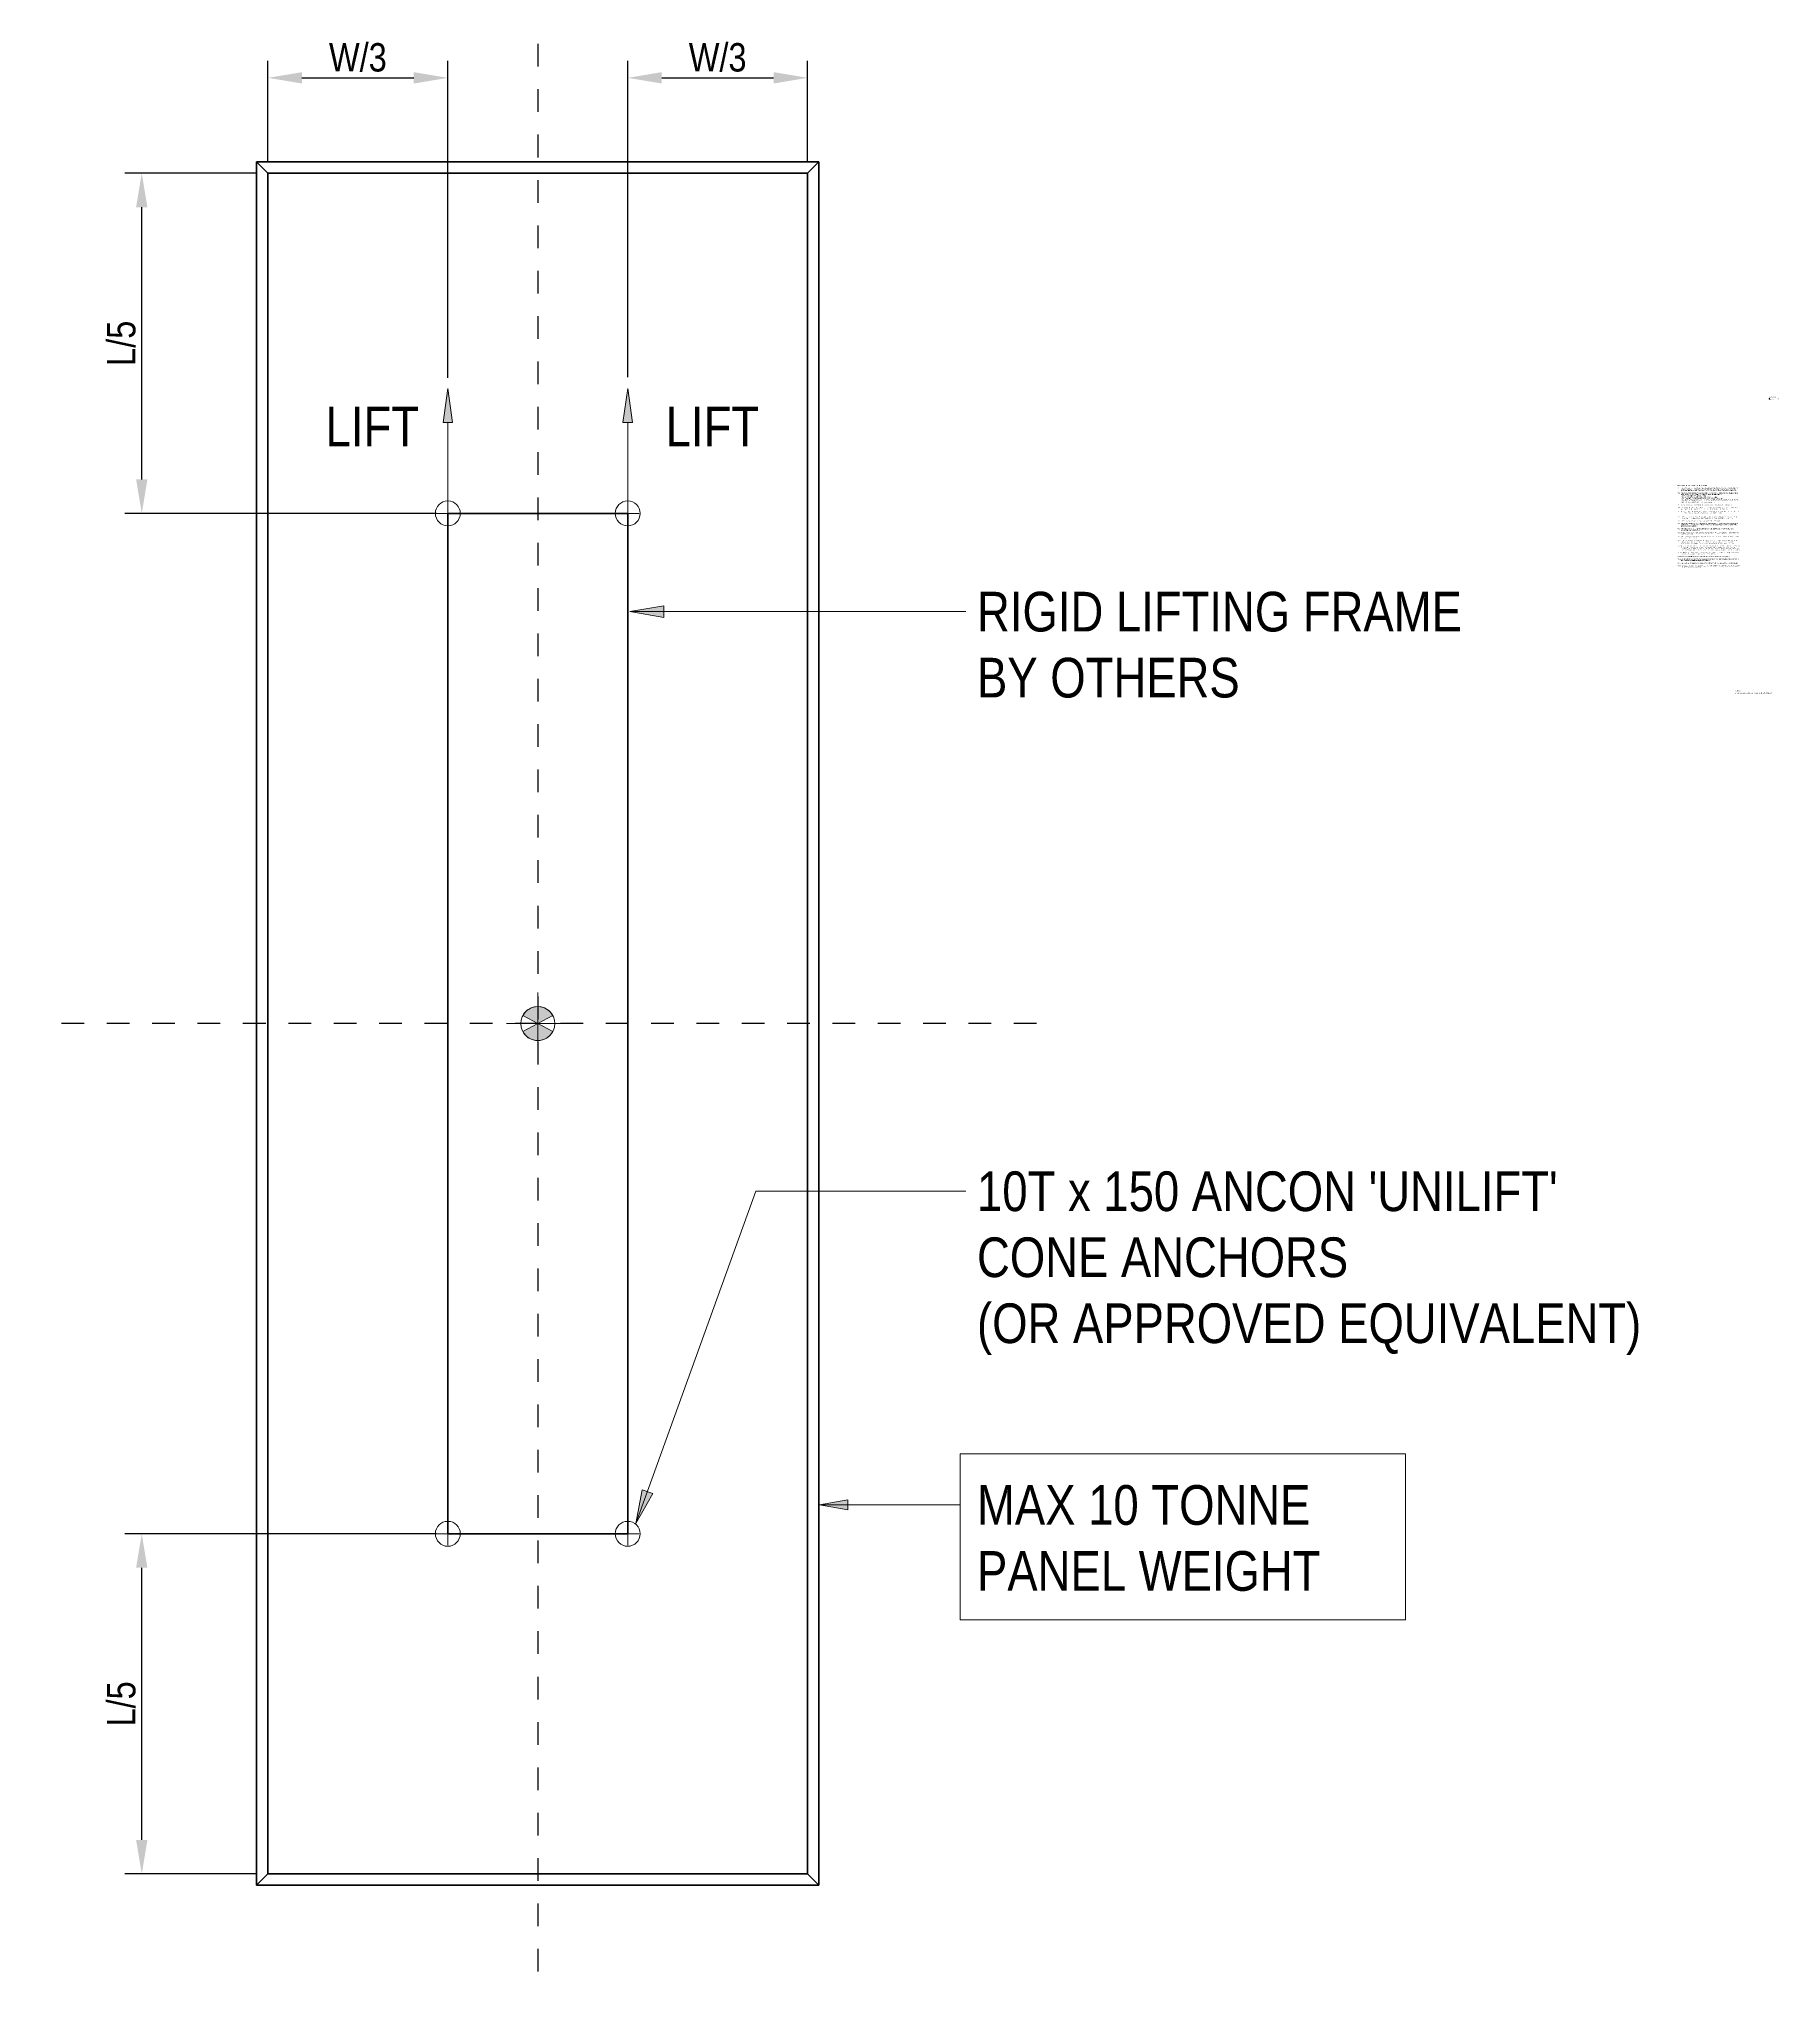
# Model space of a CAD drawing. Header units: metres. Extents: x -14.1 to 5.6, y -3 to 12.
# Drawn here: x -2.12 to 5.55, y -3.04 to 5.54 of the extents above; entities that cross this region are included whole.
import ezdxf

# ---------------------------------------------------------------- set-up
doc = ezdxf.new("R2010")
doc.units = ezdxf.units.M
doc.linetypes.add('JacobsCenter', pattern=[0.015000000000000001, 0.009000000000000001, -0.0015, 0.003, -0.0015])
doc.layers.get('Defpoints').update_dxf_attribs({"color": 41})
for name, color, linetype, lineweight in [('A-ANNO-DIMS', 7, 'Continuous', 9), ('A-ANNO-NOTE', 7, 'Continuous', 9), ('A-DETL', 7, 'Continuous', 13), ('G-ANNO-TEXT', 7, 'Continuous', 9)]:
    doc.layers.add(name, color=color, linetype=linetype, lineweight=lineweight)
doc.styles.add('Arial Narrow', font='ARIALN.TTF', dxfattribs={"height": 0.1250000000000001})
doc.styles.add('Arial Narrow_4', font='ARIALN.TTF', dxfattribs={"height": 0.175})
doc.styles.add('Arial Narrow_5', font='ARIALN.TTF', dxfattribs={"height": 0.005})
doc.styles.add('Arial Narrow_6', font='ARIALN.TTF', dxfattribs={"height": 0.0035})
doc.dimstyles.new('____ddd____', dxfattribs={"dimscale": 0.3048, "dimtxt": 0.1279288717022825, "dimasz": 0.4921259842519685, "dimexe": 0.2460629921259842, "dimexo": 0.1640419947506562, "dimgap": 0.08202099737532809, "dimtad": 1, "dimdec": 0, "dimlfac": 1000, "dimzin": 0, "dimdsep": 46, "dimtxsty": 'Arial Narrow', "dimsah": 1, "dimcen": 0.09, "dimaunit": 1, "dimadec": 4, "dimazin": 0, "dimtfac": 1, "dimtdec": 4, "dimtix": 1, "dimtmove": 0, "dimatfit": 3, "dimfxl": 1, "dimtvp": 1, "dimtolj": 1, "dimtzin": 0, "dimarcsym": 2})

# ---------------------------------------------------------------- blocks, each defined once
blk = doc.blocks.new('SymbolSetoutPointCog - roundcog-6250585-DRG-2873199 - TYPICAL INSTALLATION UNDER BRIDGES')
at = {"layer": 'A-ANNO-NOTE'}
h = blk.add_hatch(color=256, dxfattribs=at)
edge = h.paths.add_edge_path()
edge.add_arc((8.459899447643693e-18, 4.362135652691279e-18), 0.001499999999999999, 27.999999999996703, 152.0000000000004, ccw=False)
edge.add_line((0.001324421389288443, 0.0007042073441787581), (8.456776945386935e-18, 0))
edge.add_line((8.459899447643693e-18, 0), (-0.001324421389288382, 0.0007042073441788411))
h = blk.add_hatch(color=256, dxfattribs=at)
edge = h.paths.add_edge_path()
edge.add_line((-0.001324421389288403, -0.000704207344178793), (8.456776945386935e-18, 8.456776945386935e-18))
edge.add_line((8.459899447643693e-18, 8.459899447643693e-18), (0.001324421389288422, -0.0007042073441787893))
edge.add_arc((8.459899447643693e-18, 4.362135652691279e-18), 0.001499999999999999, 207.9999999999979, 332.00000000000153, ccw=False)
at = {"layer": 'A-ANNO-NOTE', "lineweight": 18}
for p, q in [((1.163583118746203e-17, -0.002749999999999998), (1.067895771811322e-18, 0.002750000000000002)), ((-0.002749999999999998, 1.189673359824894e-17), (0.002750000000000002, -6.609296443471635e-18)), ((-0.001324421389288382, 0.0007042073441788411), (8.459899447643693e-18, 0)), ((8.459899447643693e-18, 8.459899447643693e-18), (-0.001324421389288403, -0.000704207344178793)), ((8.459899447643693e-18, 0), (0.001324421389288443, 0.0007042073441787581)), ((0.001324421389288422, -0.0007042073441787893), (8.459899447643693e-18, 8.459899447643693e-18))]:
    blk.add_line(p, q, dxfattribs=at)
blk.add_circle((8.459899447643693e-18, 4.229949723821847e-18), 0.001500000000000001, dxfattribs=at)
for start, end in [(27.99999999999639, 152), (207.9999999999976, 332.0000000000012)]:
    blk.add_arc((8.459899447643693e-18, 4.362135652691279e-18), 0.001499999999999999, start, end, dxfattribs=at)
blk = doc.blocks.new('WGA_GAN_ArrowHead - Arrow Symbol-6251392-DRG-2873199 - TYPICAL INSTALLATION UNDER BRIDGES')
at = {"layer": 'A-ANNO-NOTE', "lineweight": 13}
blk.add_hatch(color=256, dxfattribs=at).paths.add_polyline_path([(0.003000000000000001, -0.0004216225041071742), (0, 0), (0.003, 0.0004216225041071739)])
at = {"layer": 'A-ANNO-NOTE'}
for p, q in [((0.003, 0.0004216225041071739), (0, 0)), ((0, 0), (0.003000000000000001, -0.0004216225041071742)), ((0.003000000000000001, -0.0004216225041071742), (0.003, 0.0004216225041071739))]:
    blk.add_line(p, q, dxfattribs=at)
blk = doc.blocks.new('DIMBLOCK1-DRG-2873199 - TYPICAL INSTALLATION UNDER BRIDGES')
at = {"layer": 'A-ANNO-DIMS', "color": 0, "lineweight": -2, "transparency": 16777216}
for p, q in [((-0.3694323402351552, -1.047675697027919), (-1.744194650455766, -1.047675697027919)), ((-1.669194650455766, -2.397675697027921), (-1.669194650455766, -1.197675697027919)), ((-1.162732340235168, -2.547675697027921), (-1.744194650455765, -2.547675697027921))]:
    blk.add_line(p, q, dxfattribs=at)
at = {"layer": 'A-ANNO-DIMS', "color": 0, "transparency": 16777216}
for points in [[(-1.694194650455766, -1.197675697027919), (-1.644194650455766, -1.197675697027919), (-1.669194650455766, -1.047675697027919)], [(-1.694194650455766, -2.397675697027921), (-1.644194650455766, -2.397675697027921), (-1.669194650455766, -2.547675697027921)]]:
    blk.add_solid(points, dxfattribs=at)
at = {"layer": 'Defpoints', "color": 0, "transparency": 16777216}
for p in [(-1.669194650455766, -1.047675697027919), (-0.3194323402351552, -1.047675697027919), (-1.112732340235168, -2.547675697027921)]:
    blk.add_point(p, dxfattribs=at)
at = {"layer": 'A-ANNO-DIMS', "color": 0, "transparency": 16777216, "insert": (-1.758826301206107, -1.797675697027919), "char_height": 0.1250000000000001, "width": 0.2388005605109272, "attachment_point": 5, "rotation": 90, "style": 'Arial Narrow'}
blk.add_mtext('\\A1;L/5', dxfattribs=at)
blk = doc.blocks.new('DIMBLOCK2-DRG-2873199 - TYPICAL INSTALLATION UNDER BRIDGES')
at = {"layer": 'A-ANNO-DIMS', "color": 0, "lineweight": -2, "transparency": 16777216}
for p, q in [((-1.16273234023515, 4.952324302972082), (-1.744194650455749, 4.952324302972082)), ((-1.669194650455749, 3.602324302972082), (-1.669194650455749, 4.802324302972082)), ((-0.3694323402351481, 3.452324302972082), (-1.744194650455748, 3.452324302972082))]:
    blk.add_line(p, q, dxfattribs=at)
at = {"layer": 'A-ANNO-DIMS', "color": 0, "transparency": 16777216}
for points in [[(-1.694194650455749, 4.802324302972082), (-1.644194650455749, 4.802324302972082), (-1.669194650455749, 4.952324302972082)], [(-1.694194650455749, 3.602324302972082), (-1.644194650455749, 3.602324302972082), (-1.669194650455748, 3.452324302972082)]]:
    blk.add_solid(points, dxfattribs=at)
at = {"layer": 'Defpoints', "color": 0, "transparency": 16777216}
for p in [(-1.669194650455749, 4.952324302972082), (-1.11273234023515, 4.952324302972082), (-0.3194323402351481, 3.452324302972082)]:
    blk.add_point(p, dxfattribs=at)
at = {"layer": 'A-ANNO-DIMS', "color": 0, "transparency": 16777216, "insert": (-1.758826301206088, 4.202324302972081), "char_height": 0.1250000000000001, "width": 0.2388005605109272, "attachment_point": 5, "rotation": 90, "style": 'Arial Narrow'}
blk.add_mtext('\\A1;L/5', dxfattribs=at)
blk = doc.blocks.new('DIMBLOCK3-DRG-2873199 - TYPICAL INSTALLATION UNDER BRIDGES')
at = {"layer": 'A-ANNO-DIMS', "color": 0, "lineweight": -2, "transparency": 16777216}
for p, q in [((-1.112732340235145, 5.00232430297208), (-1.112732340235145, 5.447852503679477)), ((-0.319432340235148, 4.050513727747372), (-0.3194323402351479, 5.447852503679477)), ((-0.9627323402351452, 5.372852503679477), (-0.4694323402351479, 5.372852503679477))]:
    blk.add_line(p, q, dxfattribs=at)
at = {"layer": 'A-ANNO-DIMS', "color": 0, "transparency": 16777216}
for points in [[(-0.9627323402351452, 5.397852503679477), (-0.9627323402351452, 5.347852503679476), (-1.112732340235145, 5.372852503679477)], [(-0.4694323402351479, 5.397852503679477), (-0.4694323402351479, 5.347852503679476), (-0.3194323402351479, 5.372852503679477)]]:
    blk.add_solid(points, dxfattribs=at)
at = {"layer": 'Defpoints', "color": 0, "transparency": 16777216}
for p in [(-0.3194323402351479, 5.372852503679477), (-1.112732340235145, 4.95232430297208), (-0.319432340235148, 4.000513727747372)]:
    blk.add_point(p, dxfattribs=at)
at = {"layer": 'A-ANNO-DIMS', "color": 0, "transparency": 16777216, "insert": (-0.7160823402351466, 5.462484154429818), "char_height": 0.1250000000000001, "width": 0.3070292920854778, "attachment_point": 5, "style": 'Arial Narrow'}
blk.add_mtext('\\A1;W/3', dxfattribs=at)
blk = doc.blocks.new('DIMBLOCK4-DRG-2873199 - TYPICAL INSTALLATION UNDER BRIDGES')
at = {"layer": 'A-ANNO-DIMS', "color": 0, "lineweight": -2, "transparency": 16777216}
for p, q in [((0.4739676597648534, 4.05232430297208), (0.4739676597648536, 5.447852503679477)), ((1.267267659764856, 5.002324302972077), (1.267267659764856, 5.447852503679477)), ((0.6239676597648536, 5.372852503679477), (1.117267659764856, 5.372852503679477))]:
    blk.add_line(p, q, dxfattribs=at)
at = {"layer": 'A-ANNO-DIMS', "color": 0, "transparency": 16777216}
for points in [[(0.6239676597648536, 5.397852503679477), (0.6239676597648536, 5.347852503679476), (0.4739676597648536, 5.372852503679477)], [(1.117267659764856, 5.397852503679477), (1.117267659764856, 5.347852503679476), (1.267267659764856, 5.372852503679477)]]:
    blk.add_solid(points, dxfattribs=at)
at = {"layer": 'Defpoints', "color": 0, "transparency": 16777216}
for p in [(1.267267659764856, 5.372852503679477), (1.267267659764856, 4.952324302972078), (0.4739676597648534, 4.00232430297208)]:
    blk.add_point(p, dxfattribs=at)
at = {"layer": 'A-ANNO-DIMS', "color": 0, "transparency": 16777216, "insert": (0.8706176597648546, 5.462484154429818), "char_height": 0.1250000000000001, "width": 0.3070292920854778, "attachment_point": 5, "style": 'Arial Narrow'}
blk.add_mtext('\\A1;W/3', dxfattribs=at)
blk = doc.blocks.new('SymbolSetoutPointCog - roundcog-6250585-20 - LEGEND_COG PANEL')
at = {"layer": 'A-ANNO-NOTE'}
h = blk.add_hatch(color=256, dxfattribs=at)
edge = h.paths.add_edge_path()
edge.add_arc((-0.6918031713204282, 3.956877126948248), 0.001500000000000116, 27.99999999999318, 152.0000000000035, ccw=False)
edge.add_line((-0.6904787499311397, 3.957581334292427), (-0.6918031713204282, 3.956877126948248))
edge.add_line((-0.6918031713204282, 3.956877126948248), (-0.6931275927097166, 3.957581334292427))
h = blk.add_hatch(color=256, dxfattribs=at)
edge = h.paths.add_edge_path()
edge.add_line((-0.6931275927097166, 3.956172919604069), (-0.6918031713204282, 3.956877126948248))
edge.add_line((-0.6918031713204282, 3.956877126948248), (-0.6904787499311397, 3.956172919604069))
edge.add_arc((-0.6918031713204282, 3.956877126948248), 0.001499999999999972, 208.0000000000001, 332.00000000000193, ccw=False)
at = {"layer": 'A-ANNO-NOTE', "lineweight": 18}
for p, q in [((-0.6945531713204283, 3.956877126948248), (-0.6890531713204281, 3.956877126948248)), ((-0.6931275927097166, 3.957581334292427), (-0.6918031713204282, 3.956877126948248)), ((-0.6918031713204282, 3.956877126948248), (-0.6931275927097166, 3.956172919604069)), ((-0.6918031713204282, 3.954127126948248), (-0.6918031713204282, 3.959627126948248)), ((-0.6918031713204282, 3.956877126948248), (-0.6904787499311397, 3.957581334292427)), ((-0.6904787499311397, 3.956172919604069), (-0.6918031713204282, 3.956877126948248))]:
    blk.add_line(p, q, dxfattribs=at)
blk.add_circle((-0.6918031713204282, 3.956877126948248), 0.001500000000000168, dxfattribs=at)
for radius, start, end in [(0.001500000000000116, 27.99999999999288, 152.0000000000031), (0.001499999999999972, 207.9999999999997, 332.0000000000016)]:
    blk.add_arc((-0.6918031713204282, 3.956877126948248), radius, start, end, dxfattribs=at)

msp = doc.modelspace()

# ---------------------------------------------------------------- hatches: boundary and pattern name
at = {"layer": 'G-ANNO-TEXT'}
for points in [[(0.4830040822181645, 3.01888526976998), (0.6330040822181644, 2.993783878407767), (0.6330040822181644, 3.043986661132193)], [(0.5095788671138117, -1.0027149364799), (0.5841670875833405, -0.8701755943376215), (0.5369528260744212, -0.8531129772041544)]]:
    msp.add_hatch(color=256, dxfattribs=at).paths.add_polyline_path(points)
at = {"layer": 'G-ANNO-TEXT', "lineweight": 18}
msp.add_hatch(color=256, dxfattribs=at).paths.add_polyline_path([(1.319847535133637, -0.9204551669635708), (1.444847535133638, -0.9424960395521288), (1.444847535133638, -0.8984142943750127)])

# ---------------------------------------------------------------- linework, layer by layer
at = {"layer": 'A-DETL', "linetype": 'JacobsCenter', "lineweight": 25}
for p, q in [((0.07726765976486005, 5.522324302972076), (0.0772676597648263, -3.037675697027925)), ((2.277267659764862, 1.202324302972062), (-2.122732340235138, 1.202324302972072))]:
    msp.add_line(p, q, dxfattribs=at)
at = {"layer": 'A-DETL', "lineweight": 35}
for p, q in [((-1.16273234023515, -2.597675697027921), (-1.162732340235145, 5.002324302972082)), ((-1.162732340235151, 5.002324302972082), (1.317267659764872, 5.002324302972079)), ((-1.162732340235151, 5.002324302972082), (-1.11273234023515, 4.95232430297208)), ((1.317267659764872, 5.002324302972079), (1.267267659764856, 4.952324302972063)), ((1.317267659764856, 5.002324302972079), (1.317267659764851, -2.597675697027931)), ((-1.112732340235151, -2.54767569702792), (-1.112732340235145, 4.95232430297208)), ((-1.11273234023515, 4.95232430297208), (1.267267659764856, 4.952324302972078)), ((1.267267659764856, 4.952324302972078), (1.26726765976485, -2.547675697027927)), ((-1.162732340235168, -2.597675697027921), (-1.112732340235167, -2.54767569702792)), ((-1.112732340235167, -2.54767569702792), (1.26726765976485, -2.54767569702793)), ((1.317267659764854, -2.59767569702793), (1.26726765976485, -2.547675697027927)), ((-1.162732340235167, -2.597675697027921), (1.317267659764854, -2.597675697027931))]:
    msp.add_line(p, q, dxfattribs=at)
at = {"layer": 'A-DETL', "lineweight": 18}
for p, q in [((-0.319432340235148, 3.45232430297208), (-0.3194323402351484, 3.852324302972083)), ((0.4739676597648548, 3.452324302972078), (0.4739676597648543, 3.85232430297208)), ((-0.3694323402351478, 3.45232430297208), (-0.2694323402351477, 3.45232430297208)), ((-0.319432340235148, 3.50232430297208), (-0.319432340235148, 3.40232430297208)), ((0.5239676597648546, 3.452324302972078), (0.4239676597648545, 3.452324302972078)), ((0.4739676597648548, 3.502324302972078), (0.4739676597648548, 3.402324302972078)), ((-0.3194323402351551, -1.097675697027909), (-0.3194323402351538, -0.997675697027909)), ((0.4739676597648472, -1.097675697027914), (0.4739676597648481, -0.9976756970279143)), ((-0.3694323402351545, -1.047675697027909), (-0.2694323402351544, -1.04767569702791)), ((0.5239676597648475, -1.047675697027915), (0.4239676597648478, -1.047675697027914))]:
    msp.add_line(p, q, dxfattribs=at)
at = {"layer": 'A-DETL', "color": 8, "lineweight": 35, "true_color": 0x808080}
for p, q in [((-0.3194323402351475, 3.45232430297208), (-0.3194323402351551, -1.047675697027918)), ((-0.319432340235148, 3.45232430297208), (0.4739676597648548, 3.452324302972078)), ((0.4739676597648548, 3.452324302972078), (0.4739676597648477, -1.047675697027921)), ((-0.3194323402351551, -1.047675697027918), (0.4739676597648477, -1.047675697027921))]:
    msp.add_line(p, q, dxfattribs=at)
at = {"layer": 'A-DETL', "lineweight": 18}
for centre, radius in [((-0.319432340235148, 3.45232430297208), 0.05499999999999972), ((0.4739676597648548, 3.452324302972078), 0.05499999999999972), ((-0.3194323402351542, -1.047675697027909), 0.0550000000000004), ((0.4739676597648477, -1.047675697027914), 0.05500000000000016)]:
    msp.add_circle(centre, radius, dxfattribs=at)
at = {"layer": 'G-ANNO-TEXT'}
for p, q in [((0.6330040822181644, 3.043986661132193), (0.4830040822181645, 3.01888526976998)), ((0.4830040822181645, 3.01888526976998), (0.6330040822181644, 2.993783878407767)), ((0.4830040822181645, 3.01888526976998), (1.964386185919313, 3.018885269769979)), ((0.6330040822181644, 2.993783878407767), (0.6330040822181644, 3.043986661132193)), ((0.5095788671138117, -1.0027149364799), (1.039240869175146, 0.4629219046358064)), ((1.039240869175146, 0.4629219046358063), (1.964386185919313, 0.4629219046358063)), ((0.5369528260744212, -0.8531129772041544), (0.5095788671138117, -1.0027149364799)), ((0.5841670875833405, -0.8701755943376215), (0.5369528260744212, -0.8531129772041544)), ((0.5095788671138117, -1.0027149364799), (0.5841670875833405, -0.8701755943376215))]:
    msp.add_line(p, q, dxfattribs=at)
at = {"layer": 'G-ANNO-TEXT', "lineweight": 18}
for p, q in [((1.444847535133638, -0.8984142943750127), (1.319847535133637, -0.9204551669635708)), ((1.319847535133637, -0.9204551669635708), (1.444847535133638, -0.9424960395521288)), ((1.319847535133637, -0.9204551669635708), (1.939386185919312, -0.9204551669635708)), ((1.444847535133638, -0.9424960395521288), (1.444847535133638, -0.8984142943750127))]:
    msp.add_line(p, q, dxfattribs=at)
at = {"layer": 'G-ANNO-TEXT', "lineweight": 18, "flags": 128}
msp.add_lwpolyline([(1.939386185919312, -0.6948301669635708), (3.904540025080976, -0.6948301669635708), (3.904540025080976, -1.426830166963571), (1.939386185919314, -1.426830166963571)], close=True, dxfattribs=at)

# ---------------------------------------------------------------- block references
at = {"layer": 'A-ANNO-NOTE', "xscale": 50, "yscale": 50, "zscale": 50, "rotation": 270.0000000000003}
for p in [(-0.3194323402351489, 4.002324302972083), (0.4739676597648534, 4.00232430297208)]:
    msp.add_blockref('WGA_GAN_ArrowHead - Arrow Symbol-6251392-DRG-2873199 - TYPICAL INSTALLATION UNDER BRIDGES', p, dxfattribs=at)
at = {"layer": 'A-ANNO-NOTE', "xscale": 50, "yscale": 50, "zscale": 50}
msp.add_blockref('SymbolSetoutPointCog - roundcog-6250585-DRG-2873199 - TYPICAL INSTALLATION UNDER BRIDGES', (0.07726765976485295, 1.202324302972067), dxfattribs=at)

# ---------------------------------------------------------------- texts
at = {"layer": 'G-ANNO-TEXT', "attachment_point": 1, "bg_fill": 3, "box_fill_scale": 1, "bg_fill_color": 256, "bg_fill_transparency": 0}
for s, insert, char_height, style in [('COG OF THE PANEL', (5.512289894805815, 3.9587048068302), 0.0035, 'Arial Narrow_6'), ('LIFT', (-0.8588170227301077, 3.92317675024114), 0.175, 'Arial Narrow_4'), ('LIFT', (0.6411829772698923, 3.923176750241136), 0.175, 'Arial Narrow_4'), ('PRECAST LIFTING & HANDLING NOTES', (5.103981681346077, 3.577456381206841), 0.005, 'Arial Narrow_5'), ('PC3.', (5.103981681346077, 3.490681493160615), 0.0035, 'Arial Narrow_6'), ('RIGID LIFTING FRAME ', (2.014386185919313, 3.106385269769979), 0.175, 'Arial Narrow_4'), ('BY OTHERS', (2.014386185919313, 2.815343603103313), 0.175, 'Arial Narrow_4'), ("10T x 150 ANCON 'UNILIFT' ", (2.014386185919313, 0.5504219046358063), 0.175, 'Arial Narrow_4'), ('CONE ANCHORS ', (2.014386185919313, 0.2593802379691396), 0.175, 'Arial Narrow_4'), ('(OR APPROVED EQUIVALENT)', (2.014386185919313, -0.0316614286975271), 0.175, 'Arial Narrow_4')]:
    msp.add_mtext(s, dxfattribs=dict(at, insert=insert, char_height=char_height, style=style))
at = {"layer": 'G-ANNO-TEXT', "insert": (5.357310668793454, 2.661330394393743), "char_height": 0.0035, "attachment_point": 1, "style": 'Arial Narrow_6', "bg_fill": 3, "box_fill_scale": 1, "bg_fill_color": 256, "bg_fill_true_color": 13158600, "bg_fill_transparency": 0}
msp.add_mtext('1.', dxfattribs=at)

# ---------------------------------------------------------------- dimensions: what is measured, and where the dimension line sits
at = {"layer": 'A-ANNO-DIMS'}
for base, p1, p2, override, picture, middle in [((-0.3194323402351479, 5.372852503679477), (-1.112732340235145, 4.95232430297208), (-0.319432340235148, 4.000513727747372), {"dimpost": '<>', "dimfxl": 1.239059425979878}, 'DIMBLOCK3-DRG-2873199 - TYPICAL INSTALLATION UNDER BRIDGES', (-0.7160823402351466, 5.462484154429818)), ((1.267267659764856, 5.372852503679477), (0.4739676597648534, 4.00232430297208), (1.267267659764856, 4.952324302972078), {"dimpost": '<>', "dimfxl": 1.23766913591638}, 'DIMBLOCK4-DRG-2873199 - TYPICAL INSTALLATION UNDER BRIDGES', (0.8706176597648546, 5.462484154429818))]:
    dim = msp.add_linear_dim(base=base, p1=p1, p2=p2, text='W/3', dimstyle='____ddd____', override=override, dxfattribs=at)
    dim.commit()
    dim.dimension.update_dxf_attribs({"geometry": picture, "text_midpoint": middle})
dim = msp.add_linear_dim(base=(-1.669194650455766, -1.047675697027919), p1=(-1.112732340235167, -2.54767569702792), p2=(-0.3194323402351551, -1.047675697027918), angle=89.99999999999991, text='L/5', dimstyle='____ddd____', override={"dimpost": '<>', "dimfxl": 1.696857356998527}, dxfattribs=at)
dim.commit()
dim.dimension.update_dxf_attribs({"geometry": 'DIMBLOCK1-DRG-2873199 - TYPICAL INSTALLATION UNDER BRIDGES', "text_midpoint": (-1.758826301206107, -1.797675697027919)})

# ---------------------------------------------------------------- next in the draw order: texts
at = {"layer": 'G-ANNO-TEXT', "attachment_point": 1, "bg_fill": 3, "box_fill_scale": 1, "bg_fill_color": 256, "bg_fill_transparency": 0}
for s, insert, char_height, style in [('LEGEND', (5.507041995253791, 3.966994719684394), 0.005, 'Arial Narrow_5'), ('PC1.', (5.103981681346077, 3.566352326493949), 0.0035, 'Arial Narrow_6'), ('PC4.', (5.103981681346077, 3.479039826493948), 0.0035, 'Arial Narrow_6')]:
    msp.add_mtext(s, dxfattribs=dict(at, insert=insert, char_height=char_height, style=style))
at = {"layer": 'G-ANNO-TEXT', "insert": (5.365314314626788, 2.661330394393743), "char_height": 0.0035, "attachment_point": 1, "style": 'Arial Narrow_6', "bg_fill": 3, "box_fill_scale": 1, "bg_fill_color": 256, "bg_fill_true_color": 13158600, "bg_fill_transparency": 0}
msp.add_mtext('FOR GENERAL NOTES, REFER TO SHEET No. 2873005 TO 2873010.', dxfattribs=at)
at = {"layer": 'G-ANNO-TEXT', "lineweight": 18, "char_height": 0.175, "attachment_point": 1, "style": 'Arial Narrow_4', "bg_fill": 3, "box_fill_scale": 1, "bg_fill_color": 256, "bg_fill_true_color": 13158600, "bg_fill_transparency": 0}
for s, insert in [('MAX 10 TONNE ', (2.014386185919313, -0.8329551669635709)), ('PANEL WEIGHT', (2.014386185919313, -1.123996833630238))]:
    msp.add_mtext(s, dxfattribs=dict(at, insert=insert))

# ---------------------------------------------------------------- next in the draw order: dimensions: what is measured, and where the dimension line sits
at = {"layer": 'A-ANNO-DIMS'}
dim = msp.add_linear_dim(base=(-1.669194650455749, 4.952324302972082), p1=(-0.319432340235148, 3.45232430297208), p2=(-1.11273234023515, 4.95232430297208), angle=89.99999999999991, text='L/5', dimstyle='____ddd____', override={"dimpost": '<>', "dimfxl": 1.69685735699852}, dxfattribs=at)
dim.commit()
dim.dimension.update_dxf_attribs({"geometry": 'DIMBLOCK2-DRG-2873199 - TYPICAL INSTALLATION UNDER BRIDGES', "text_midpoint": (-1.758826301206088, 4.202324302972081)})

# ---------------------------------------------------------------- next in the draw order: block references
at = {"layer": 'A-ANNO-NOTE'}
msp.add_blockref('SymbolSetoutPointCog - roundcog-6250585-20 - LEGEND_COG PANEL', (6.200405387506593, 0), dxfattribs=at)

# ---------------------------------------------------------------- next in the draw order: texts
at = {"layer": 'G-ANNO-TEXT', "char_height": 0.0035, "attachment_point": 1, "style": 'Arial Narrow_6', "bg_fill": 3, "box_fill_scale": 1, "bg_fill_color": 256, "bg_fill_transparency": 0}
for s, insert in [('PC2.', (5.103981681346077, 3.543068993160615)), ('PC5.', (5.103981681346077, 3.461577326493948))]:
    msp.add_mtext(s, dxfattribs=dict(at, insert=insert))
at = {"layer": 'G-ANNO-TEXT', "insert": (5.357310668793454, 2.672454096983703), "char_height": 0.005, "attachment_point": 1, "style": 'Arial Narrow_5', "bg_fill": 3, "box_fill_scale": 1, "bg_fill_color": 256, "bg_fill_true_color": 13158600, "bg_fill_transparency": 0}
msp.add_mtext('NOTES', dxfattribs=at)

# ---------------------------------------------------------------- next in the draw order: texts
at = {"layer": 'G-ANNO-TEXT', "char_height": 0.0035, "attachment_point": 1, "style": 'Arial Narrow_6', "bg_fill": 3, "box_fill_scale": 1, "bg_fill_color": 256, "bg_fill_transparency": 0}
for s, insert in [('THE DOCUMENTED LIFTING DESIGN (INCLUDING ANCHOR LOCATIONS) IS A SUGGESTED DESIGN ONLY, AND ', (5.118709890085321, 3.566352326493949)), ('PC6.', (5.103981681346077, 3.438293993160615))]:
    msp.add_mtext(s, dxfattribs=dict(at, insert=insert))

# ---------------------------------------------------------------- next in the draw order: texts
for s, insert in [("DOES NOT NECESSARILY TAKE INTO ACCOUNT THE CONTRACTOR'S AND PRECAST MANUFACTURER'S ", (5.118709890085321, 3.560531493160615)), ('PC7.', (5.103981681346077, 3.420831493160615))]:
    msp.add_mtext(s, dxfattribs=dict(at, insert=insert))

# ---------------------------------------------------------------- next in the draw order: texts
for s, insert in [('PROPOSED METHOD OF DEMOULDING, HANDLING, TRANSPORT, TEMPORARY PROPPING OR ERECTION.', (5.118709890085321, 3.554710659827282)), ('PC8.', (5.103981681346077, 3.409189826493948))]:
    msp.add_mtext(s, dxfattribs=dict(at, insert=insert))

# ---------------------------------------------------------------- next in the draw order: texts
for s, insert in [('THE CONTRACTOR OR PRECAST MANUFACTURER MAY PROPOSE AN ALTERNATE ARRANGEMENT AND/OR ', (5.118709890085321, 3.543068993160615)), ('PC9.', (5.103981681346077, 3.385906493160615))]:
    msp.add_mtext(s, dxfattribs=dict(at, insert=insert))

# ---------------------------------------------------------------- next in the draw order: texts
for s, insert in [('PRODUCT TO THAT NOMINATED. ANY ALTERNATIVE LIFTING DESIGN SHALL:', (5.118709890085321, 3.537248159827282)), ('PC10.', (5.103981681346077, 3.368443993160615))]:
    msp.add_mtext(s, dxfattribs=dict(at, insert=insert))

# ---------------------------------------------------------------- next in the draw order: texts
for s, insert in [('-  COMPLY WITH THE CONTRACT DOCUMENTS.', (5.118709890085321, 3.531427326493948)), ('PC11.', (5.103981681346077, 3.350981493160615))]:
    msp.add_mtext(s, dxfattribs=dict(at, insert=insert))

# ---------------------------------------------------------------- next in the draw order: texts
for s, insert in [('- COMPLY WITH AS 3850.1, AS 3850.2 AND AS 1597.2 AS APPLICABLE.', (5.118709890085321, 3.525606493160615)), ('PC12.', (5.103981681346077, 3.333518993160615))]:
    msp.add_mtext(s, dxfattribs=dict(at, insert=insert))

# ---------------------------------------------------------------- next in the draw order: texts
for s, insert in [('- MEET THE NOMINATED PERFORMANCE REQUIREMENTS ON THE DRAWINGS.', (5.118709890085321, 3.519785659827281)), ('PC13.', (5.103981681346077, 3.310235659827281))]:
    msp.add_mtext(s, dxfattribs=dict(at, insert=insert))

# ---------------------------------------------------------------- next in the draw order: texts
for s, insert in [('- INCLUDE ANY EXTRA REINFORCEMENT THAT MAY BE REQUIRED TO ENSURE THE PRECAST UNIT REMAINS       ', (5.118709890085321, 3.513964826493948)), ('PC14.', (5.103981681346077, 3.281131493160615))]:
    msp.add_mtext(s, dxfattribs=dict(at, insert=insert))

# ---------------------------------------------------------------- next in the draw order: texts
for s, insert in [('  FULLY COMPLIANT WITH AS 5100.5.', (5.118709890085321, 3.508143993160615)), ('PC15.', (5.103981681346077, 3.263668993160615))]:
    msp.add_mtext(s, dxfattribs=dict(at, insert=insert))

# ---------------------------------------------------------------- next in the draw order: texts
for s, insert in [('- BE CERTIFIED BY AN INDEPENDENT STRUCTURAL ENGINEER.', (5.118709890085321, 3.502323159827282)), ('PC16.', (5.103981681346077, 3.252027326493948))]:
    msp.add_mtext(s, dxfattribs=dict(at, insert=insert))

# ---------------------------------------------------------------- next in the draw order: texts
for s, insert in [('PRECAST PANELS SHALL ONLY BE LIFTED BY THE CAST-IN LIFTING ATTACHMENTS PROVIDED.', (5.118709890085321, 3.490681493160615)), ('PC17.', (5.103981681346077, 3.234564826493949))]:
    msp.add_mtext(s, dxfattribs=dict(at, insert=insert))

# ---------------------------------------------------------------- next in the draw order: texts
for s, insert in [('LIFTING ANCHORS ARE SHOWN INDICATIVELY ONLY. ANCHORS SHALL BE DESIGNED BY THE FABRICATOR ', (5.118709890085321, 3.479039826493948)), ('PC18.', (5.103981681346077, 3.222923159827282))]:
    msp.add_mtext(s, dxfattribs=dict(at, insert=insert))

# ---------------------------------------------------------------- next in the draw order: texts
at = {"layer": 'G-ANNO-TEXT', "insert": (5.118709890085321, 3.473218993160615), "char_height": 0.0035, "attachment_point": 1, "style": 'Arial Narrow_6', "bg_fill": 3, "box_fill_scale": 1, "bg_fill_color": 256, "bg_fill_transparency": 0}
msp.add_mtext('AND FINAL POSITIONS SHALL BE SUBMITTED TO THE DESIGN ENGINEER FOR APPROVAL.', dxfattribs=at)

# ---------------------------------------------------------------- next in the draw order: texts
at = {"layer": 'G-ANNO-TEXT', "insert": (5.118709890085321, 3.461577326493948), "char_height": 0.0035, "attachment_point": 1, "style": 'Arial Narrow_6', "bg_fill": 3, "box_fill_scale": 1, "bg_fill_color": 256, "bg_fill_transparency": 0}
msp.add_mtext('ALL CAST-IN METAL LIFTING ANCHORS, FIXINGS, FERRULES, BOLTS, NUTS, WASHERS, ETC. SHALL BE HOT DIP ', dxfattribs=at)

# ---------------------------------------------------------------- next in the draw order: texts
at = {"layer": 'G-ANNO-TEXT', "insert": (5.118709890085321, 3.455756493160616), "char_height": 0.0035, "attachment_point": 1, "style": 'Arial Narrow_6', "bg_fill": 3, "box_fill_scale": 1, "bg_fill_color": 256, "bg_fill_transparency": 0}
msp.add_mtext('GALVANISED IN ACCORDANCE WITH AS 4680 UNLESS OTHERWISE SPECIFIED.', dxfattribs=at)

# ---------------------------------------------------------------- next in the draw order: texts
at = {"layer": 'G-ANNO-TEXT', "insert": (5.118709890085321, 3.438293993160615), "char_height": 0.0035, "attachment_point": 1, "style": 'Arial Narrow_6', "bg_fill": 3, "box_fill_scale": 1, "bg_fill_color": 256, "bg_fill_transparency": 0}
msp.add_mtext('MINIMUM CONCRETE CHARACTERISTIC COMPRESSIVE STRENGTH, CONFIRMED BY TESTING, AT TIME OF ', dxfattribs=at)

# ---------------------------------------------------------------- next in the draw order: texts
at = {"layer": 'G-ANNO-TEXT', "insert": (5.118709890085321, 3.432473159827282), "char_height": 0.0035, "attachment_point": 1, "style": 'Arial Narrow_6', "bg_fill": 3, "box_fill_scale": 1, "bg_fill_color": 256, "bg_fill_transparency": 0}
msp.add_mtext('LIFTING SHALL BE 25 MPa (EDGE LIFT) AND 25 MPa (FACE LIFT), UNLESS OTHERWISE SPECIFIED.', dxfattribs=at)

# ---------------------------------------------------------------- next in the draw order: texts
at = {"layer": 'G-ANNO-TEXT', "insert": (5.118709890085321, 3.420831493160615), "char_height": 0.0035, "attachment_point": 1, "style": 'Arial Narrow_6', "bg_fill": 3, "box_fill_scale": 1, "bg_fill_color": 256, "bg_fill_transparency": 0}
msp.add_mtext('MINIMUM CONCRETE STRENGTH FOR TRANSPORT OF PANELS IS 32 MPa.', dxfattribs=at)

# ---------------------------------------------------------------- next in the draw order: texts
at = {"layer": 'G-ANNO-TEXT', "insert": (5.118709890085321, 3.409189826493948), "char_height": 0.0035, "attachment_point": 1, "style": 'Arial Narrow_6', "bg_fill": 3, "box_fill_scale": 1, "bg_fill_color": 256, "bg_fill_transparency": 0}
msp.add_mtext('THE ANGLE BETWEEN SLINGS ALONG THE PANEL CENTRELINE SHALL NOT BE LESS THAN 60 DEGREES TO ', dxfattribs=at)

# ---------------------------------------------------------------- next in the draw order: texts
at = {"layer": 'G-ANNO-TEXT', "insert": (5.118709890085321, 3.403368993160615), "char_height": 0.0035, "attachment_point": 1, "style": 'Arial Narrow_6', "bg_fill": 3, "box_fill_scale": 1, "bg_fill_color": 256, "bg_fill_transparency": 0}
msp.add_mtext('HORIZONTAL. ALL SLINGING ARRANGEMENTS SHALL ENSURE THAT THE LOAD IS EVENLY DISTRIBUTED ', dxfattribs=at)

# ---------------------------------------------------------------- next in the draw order: texts
at = {"layer": 'G-ANNO-TEXT', "insert": (5.118709890085321, 3.397548159827282), "char_height": 0.0035, "attachment_point": 1, "style": 'Arial Narrow_6', "bg_fill": 3, "box_fill_scale": 1, "bg_fill_color": 256, "bg_fill_transparency": 0}
msp.add_mtext('BETWEEN LIFTING ANCHORS.', dxfattribs=at)

# ---------------------------------------------------------------- next in the draw order: texts
at = {"layer": 'G-ANNO-TEXT', "insert": (5.118709890085321, 3.385906493160615), "char_height": 0.0035, "attachment_point": 1, "style": 'Arial Narrow_6', "bg_fill": 3, "box_fill_scale": 1, "bg_fill_color": 256, "bg_fill_transparency": 0}
msp.add_mtext('THE PRECAST PANEL SHALL NOT BE SUSPENDED BY MOBILE LIFTING EQUIPMENT TRAVELLING ON ', dxfattribs=at)

# ---------------------------------------------------------------- next in the draw order: texts
at = {"layer": 'G-ANNO-TEXT', "insert": (5.118709890085321, 3.380085659827282), "char_height": 0.0035, "attachment_point": 1, "style": 'Arial Narrow_6', "bg_fill": 3, "box_fill_scale": 1, "bg_fill_color": 256, "bg_fill_transparency": 0}
msp.add_mtext('UNPREPARED UNEVEN SURFACES.', dxfattribs=at)

# ---------------------------------------------------------------- next in the draw order: texts
at = {"layer": 'G-ANNO-TEXT', "insert": (5.118709890085321, 3.368443993160615), "char_height": 0.0035, "attachment_point": 1, "style": 'Arial Narrow_6', "bg_fill": 3, "box_fill_scale": 1, "bg_fill_color": 256, "bg_fill_transparency": 0}
msp.add_mtext('DURING STORAGE, TRANSPORT AND HANDLING, ALL PRECAST PANELS SHALL BE KEPT IN AN UPRIGHT AND ', dxfattribs=at)

# ---------------------------------------------------------------- next in the draw order: texts
at = {"layer": 'G-ANNO-TEXT', "insert": (5.118709890085321, 3.362623159827281), "char_height": 0.0035, "attachment_point": 1, "style": 'Arial Narrow_6', "bg_fill": 3, "box_fill_scale": 1, "bg_fill_color": 256, "bg_fill_transparency": 0}
msp.add_mtext('HORIZONTAL POSITION.', dxfattribs=at)

# ---------------------------------------------------------------- next in the draw order: texts
at = {"layer": 'G-ANNO-TEXT', "insert": (5.118709890085321, 3.350981493160615), "char_height": 0.0035, "attachment_point": 1, "style": 'Arial Narrow_6', "bg_fill": 3, "box_fill_scale": 1, "bg_fill_color": 256, "bg_fill_transparency": 0}
msp.add_mtext('PANELS SHALL BE STORED ON TEMPORARY SUPPORTS LOCATED BENEATH FACE LIFTING ANCHOR POINTS ', dxfattribs=at)

# ---------------------------------------------------------------- next in the draw order: texts
at = {"layer": 'G-ANNO-TEXT', "insert": (5.118709890085321, 3.345160659827282), "char_height": 0.0035, "attachment_point": 1, "style": 'Arial Narrow_6', "bg_fill": 3, "box_fill_scale": 1, "bg_fill_color": 256, "bg_fill_transparency": 0}
msp.add_mtext('UNLESS OTHERWISE SPECIFIED.', dxfattribs=at)

# ---------------------------------------------------------------- next in the draw order: texts
at = {"layer": 'G-ANNO-TEXT', "insert": (5.118709890085321, 3.333518993160615), "char_height": 0.0035, "attachment_point": 1, "style": 'Arial Narrow_6', "bg_fill": 3, "box_fill_scale": 1, "bg_fill_color": 256, "bg_fill_transparency": 0}
msp.add_mtext('FOLLOWING INSTALLATION, LIFTING ANCHOR POCKETS ARE TO BE GROUT FILLED AND FINISHED TO THE ', dxfattribs=at)

# ---------------------------------------------------------------- next in the draw order: texts
at = {"layer": 'G-ANNO-TEXT', "insert": (5.118709890085321, 3.327698159827282), "char_height": 0.0035, "attachment_point": 1, "style": 'Arial Narrow_6', "bg_fill": 3, "box_fill_scale": 1, "bg_fill_color": 256, "bg_fill_transparency": 0}
msp.add_mtext('SAME APPEARANCE/TREATMENT AS THE SURROUNDING CONCRETE SURFACE. GROUT SHALL BE ', dxfattribs=at)

# ---------------------------------------------------------------- next in the draw order: texts
at = {"layer": 'G-ANNO-TEXT', "insert": (5.118709890085321, 3.321877326493948), "char_height": 0.0035, "attachment_point": 1, "style": 'Arial Narrow_6', "bg_fill": 3, "box_fill_scale": 1, "bg_fill_color": 256, "bg_fill_transparency": 0}
msp.add_mtext('CONBEXTRA GP, OR APPROVED EQUIVALENT SHRINKAGE COMPENSATED CEMENTITIOUS GROUT', dxfattribs=at)

# ---------------------------------------------------------------- next in the draw order: texts
at = {"layer": 'G-ANNO-TEXT', "insert": (5.118709890085321, 3.310235659827281), "char_height": 0.0035, "attachment_point": 1, "style": 'Arial Narrow_6', "bg_fill": 3, "box_fill_scale": 1, "bg_fill_color": 256, "bg_fill_transparency": 0}
msp.add_mtext('ACCEPTANCE OF THE COMPLETED PRECAST PANELS BY THE CONTRACTOR WILL BE UPON DELIVERY TO THE ', dxfattribs=at)

# ---------------------------------------------------------------- next in the draw order: texts
at = {"layer": 'G-ANNO-TEXT', "insert": (5.118709890085321, 3.304414826493948), "char_height": 0.0035, "attachment_point": 1, "style": 'Arial Narrow_6', "bg_fill": 3, "box_fill_scale": 1, "bg_fill_color": 256, "bg_fill_transparency": 0}
msp.add_mtext('SITE, AND UNITS CRACKED OR DAMAGED IN ANY MANNER SHALL BE REJECTED PRIOR TO ERECTION. ', dxfattribs=at)

# ---------------------------------------------------------------- next in the draw order: texts
at = {"layer": 'G-ANNO-TEXT', "insert": (5.118709890085321, 3.298593993160615), "char_height": 0.0035, "attachment_point": 1, "style": 'Arial Narrow_6', "bg_fill": 3, "box_fill_scale": 1, "bg_fill_color": 256, "bg_fill_transparency": 0}
msp.add_mtext('LIKEWISE ANY UNITS DAMAGED DURING OR FOLLOWING ERECTION SHALL BE REMOVED AND REPLACED BY ', dxfattribs=at)

# ---------------------------------------------------------------- next in the draw order: texts
at = {"layer": 'G-ANNO-TEXT', "insert": (5.118709890085321, 3.292773159827282), "char_height": 0.0035, "attachment_point": 1, "style": 'Arial Narrow_6', "bg_fill": 3, "box_fill_scale": 1, "bg_fill_color": 256, "bg_fill_transparency": 0}
msp.add_mtext('THE CONTRACTOR, OR WHERE APPROVED, SHALL BE REPAIRED IN ACCORDANCE WITH THE SPECIFICATION.', dxfattribs=at)

# ---------------------------------------------------------------- next in the draw order: texts
at = {"layer": 'G-ANNO-TEXT', "insert": (5.118709890085321, 3.281131493160615), "char_height": 0.0035, "attachment_point": 1, "style": 'Arial Narrow_6', "bg_fill": 3, "box_fill_scale": 1, "bg_fill_color": 256, "bg_fill_transparency": 0}
msp.add_mtext('ESTIMATED MASS OF PRECAST ELEMENTS IS BASED ON A CONCRETE DENSITY OF 2700 kg/m³. THE ACTUAL ', dxfattribs=at)

# ---------------------------------------------------------------- next in the draw order: texts
at = {"layer": 'G-ANNO-TEXT', "insert": (5.118709890085321, 3.275310659827282), "char_height": 0.0035, "attachment_point": 1, "style": 'Arial Narrow_6', "bg_fill": 3, "box_fill_scale": 1, "bg_fill_color": 256, "bg_fill_transparency": 0}
msp.add_mtext('MASS SHALL BE VERIFIED BY THE PRECAST ELEMENT FABRICATOR. ', dxfattribs=at)

# ---------------------------------------------------------------- next in the draw order: texts
at = {"layer": 'G-ANNO-TEXT', "insert": (5.118709890085321, 3.263668993160615), "char_height": 0.0035, "attachment_point": 1, "style": 'Arial Narrow_6', "bg_fill": 3, "box_fill_scale": 1, "bg_fill_color": 256, "bg_fill_transparency": 0}
msp.add_mtext('OILED SMOOTH STEEL FORMS OR APPROVED EQUIVALENT TO BE USED DURING CASTING. ', dxfattribs=at)

# ---------------------------------------------------------------- next in the draw order: texts
at = {"layer": 'G-ANNO-TEXT', "insert": (5.118709890085321, 3.252027326493948), "char_height": 0.0035, "attachment_point": 1, "style": 'Arial Narrow_6', "bg_fill": 3, "box_fill_scale": 1, "bg_fill_color": 256, "bg_fill_transparency": 0}
msp.add_mtext('LIFTING ANCHOR SIZE AND CAPACITY SHALL BE CONFIRMED BY THE PRECAST ELEMENTS FABRICATOR AND ', dxfattribs=at)

# ---------------------------------------------------------------- next in the draw order: texts
at = {"layer": 'G-ANNO-TEXT', "insert": (5.118709890085321, 3.246206493160615), "char_height": 0.0035, "attachment_point": 1, "style": 'Arial Narrow_6', "bg_fill": 3, "box_fill_scale": 1, "bg_fill_color": 256, "bg_fill_transparency": 0}
msp.add_mtext('SUBMITTED TO THE DESIGN ENGINEER FOR APPROVAL.', dxfattribs=at)

# ---------------------------------------------------------------- next in the draw order: texts
at = {"layer": 'G-ANNO-TEXT', "insert": (5.118709890085321, 3.234564826493949), "char_height": 0.0035, "attachment_point": 1, "style": 'Arial Narrow_6', "bg_fill": 3, "box_fill_scale": 1, "bg_fill_color": 256, "bg_fill_transparency": 0}
msp.add_mtext('THE FERRULES DOCUMENTED ON SHEET 2873196 & 2873197 MUST NOT BE USED FOR LIFTING PURPOSES.', dxfattribs=at)

# ---------------------------------------------------------------- next in the draw order: texts
at = {"layer": 'G-ANNO-TEXT', "insert": (5.118709890085321, 3.222923159827282), "char_height": 0.0035, "attachment_point": 1, "style": 'Arial Narrow_6', "bg_fill": 3, "box_fill_scale": 1, "bg_fill_color": 256, "bg_fill_transparency": 0}
msp.add_mtext('THE PRECAST CONTRACTOR IS TO COMPLETE THEIR OWN DESIGN OF THE REINFORCEMENT REQUIRED FOR ', dxfattribs=at)

# ---------------------------------------------------------------- next in the draw order: texts
at = {"layer": 'G-ANNO-TEXT', "insert": (5.118709890085321, 3.217102326493948), "char_height": 0.0035, "attachment_point": 1, "style": 'Arial Narrow_6', "bg_fill": 3, "box_fill_scale": 1, "bg_fill_color": 256, "bg_fill_transparency": 0}
msp.add_mtext('LIFTING AND CAST-IN LIFTING POINTS.', dxfattribs=at)

doc.saveas('drawing.dxf')
